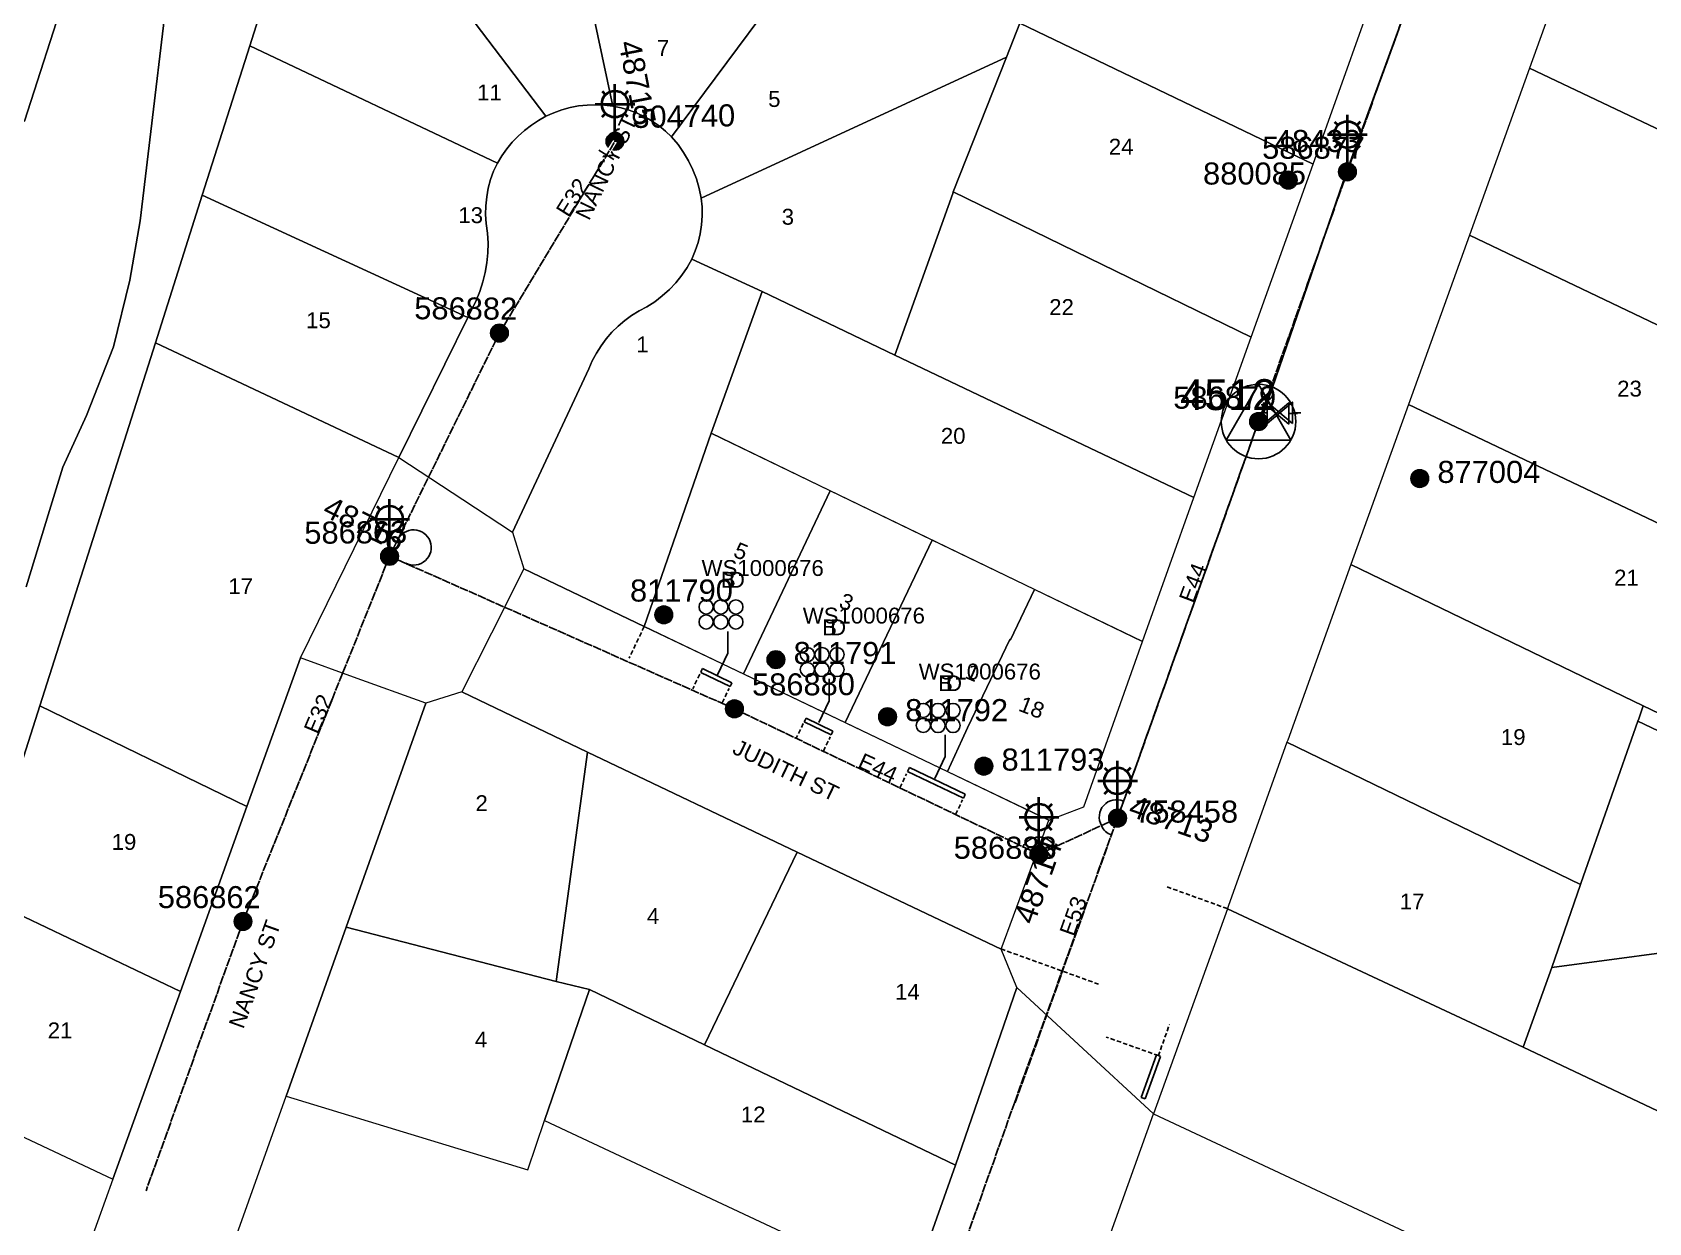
# Model space of a CAD drawing. Header units: metres. Extents: x 309867 to 310865, y 6256930 to 6257690.
# Drawn here: x 310149.5 to 310332.5, y 6257074 to 6257208.8 of the extents above; entities that cross this region are included whole.
import ezdxf
from ezdxf.enums import TextEntityAlignment as Align

# ---------------------------------------------------------------- set-up
doc = ezdxf.new("R2010")
doc.units = ezdxf.units.M
doc.linetypes.add('Cable Exist OH', pattern=[1, 1, 0])
doc.linetypes.add('DASHED', pattern=[0.75, 0.5, -0.25])
doc.layers.get('0').update_dxf_attribs({"color": 6})
for name, color, linetype, lineweight in [('Cadastre Buildings_SP_EXT', 9, 'Continuous', 5), ('Cadastre Land Parcels_SP_EXT', 9, 'Continuous', 5), ('Cadastre Roads_SP_EXT', 9, 'Continuous', 5)]:
    doc.layers.add(name, color=color, linetype=linetype, lineweight=lineweight)
for name, color, linetype in [('Duct_SP_EXT', 7, 'Continuous'), ('Equip_LV_EXT', 7, 'Continuous'), ('Equip_SP_SL_EXT', 7, 'Continuous'), ('Mains_HV_EXT', 7, 'Continuous'), ('Mains_LV_EXT', 7, 'Continuous'), ('Mains_SL_EXT', 7, 'Continuous'), ('OH_Details_SP_MISC', 7, 'Continuous'), ('Sub_SP_TR_HV_LV_EXT', 7, 'Continuous'), ('SupportsOH_SP_TR_HV_LV_SL_EXT', 7, 'Continuous')]:
    doc.layers.add(name, color=color, linetype=linetype)
doc.layers.add('UNKNOWN_FEATURES', color=1, linetype='DASHED', plot=False)
doc.styles.add('iecARIAL', font='arial.ttf', dxfattribs={"height": 2})
doc.styles.add('POLE_LABEL', font='arial.ttf')
doc.styles.get("Standard").update_dxf_attribs({"font": 'arial.ttf'})

# ---------------------------------------------------------------- blocks, each defined once
blk = doc.blocks.new('SUB_POLE_EXT')
blk.add_wipeout([(0, 4.22), (0.42, 4.2), (0.83, 4.14), (1.21, 4.05), (1.62, 3.9), (1.99, 3.72), (2.35, 3.51), (2.68, 3.26), (2.99, 2.99), (3.28, 2.66), (3.52, 2.34), (3.76, 1.92), (3.9, 1.62), (4.04, 1.23), (4.18, 0.63), (4.22, 0), (4.18, -0.61), (4.06, -1.15), (3.9, -1.62), (3.58, -2.24), (3.22, -2.73), (2.97, -3.01), (2.68, -3.26), (2.36, -3.5), (2, -3.72), (1.64, -3.89), (1.25, -4.03), (0.82, -4.14), (0.42, -4.2), (0, -4.22), (-0.41, -4.2), (-0.8, -4.15), (-1.21, -4.05), (-1.62, -3.9), (-1.99, -3.73), (-2.35, -3.51), (-2.68, -3.26), (-2.96, -3.02), (-3.23, -2.72), (-3.51, -2.35), (-3.71, -2.01), (-3.91, -1.6), (-4.05, -1.21), (-4.16, -0.76), (-4.22, -0.14), (-4.21, 0.39), (-4.14, 0.83), (-4.03, 1.27), (-3.9, 1.63), (-3.71, 2.02), (-3.5, 2.37), (-3.28, 2.67), (-2.99, 2.99), (-2.68, 3.27), (-2.33, 3.52), (-1.98, 3.73), (-1.63, 3.9), (-1.2, 4.05), (-0.78, 4.15), (-0.4, 4.21)])
blk.add_line((2.16, 0.48), (2.16, 0.48, 0))
blk.add_lwpolyline([(-4.22, 0, 1), (4.22, 0, 1)], format="xyb", close=True)
blk.add_lwpolyline([(2.14, 0.52), (0, 4.22), (-3.66, -2.11), (3.66, -2.11)], close=True)
for tag, height, flags, p in [('ASSET_NUM', 3.5, 8, (2, 2)), ('STREET_CODE', 0.2, 9, (1.5, 0)), ('CONSTRUCTED_VOLTAGE', 0.2, 9, (1.5, -0.2)), ('OPERATING_VOLTAGE', 0.2, 9, (1.5, -0.6)), ('OPERATED_BY', 0.2, 9, (1.5, -0.8)), ('ORIENTATION', 0.2, 9, (1.5, -1.2)), ('OWNED_BY', 0.2, 9, (1.5, -1.4)), ('SECONDARY_VOLTAGE', 0.2, 9, (1.5, -1.6)), ('STATE', 0.2, 9, (1.5, -1.8)), ('NO_PHASES', 0.2, 9, (1.5, -0.4)), ('MAINTAINED_BY', 0.2, 9, (1.5, -1)), ('SUBSTATION_TYPE', 0.2, 9, (1.5, -2)), ('STREETNAME', 0.2, 9, (1.5, -2.8)), ('SUBURB', 0.2, 9, (1.5, -3)), ('Z', 0.2, 1, (1.5, -3.4)), ('USAGE', 0.2, 9, (1.5, -2.2)), ('LEGEND', 0.2, 9, (1.5, -2.4)), ('LOCATION', 0.2, 9, (1.5, -2.6)), ('NOTES', 0.2, 9, (1.5, -3.2))]:
    blk.add_attdef(tag, text='', height=height, dxfattribs=dict(flags=flags)).set_placement(p, align=Align.MIDDLE_LEFT)
blk = doc.blocks.new('DUCT_EXT')
blk.add_circle((0, 0.8), 0.8)
at = {"flags": 1}
blk.add_attdef('Z', (0, 0), '', height=0.2, dxfattribs=at)
at = {"flags": 9}
for tag, p in [('DUCT_CODE', (0, 0)), ('XSECT_TYPE', (0, -0.2)), ('STATE', (0, -0.6)), ('FB_REFERENCE', (0, -0.4)), ('NOTES', (0, -0.8))]:
    blk.add_attdef(tag, text='', height=0.2, dxfattribs=at).set_placement(p, align=Align.MIDDLE_LEFT)
blk = doc.blocks.new('LV_OH_LINKS_DISTFUSE_EXT')
for p, q in [((0, 0), (0.96, 0)), ((3.84, 0), (4.8, 0))]:
    blk.add_line(p, q)
blk.add_lwpolyline([(3.84, -1.2), (3.84, 1.2), (0.96, -1.2), (0.96, 1.2)], close=True)
at = {"flags": 9}
for tag, p in [('ACTUAL_STATUS', (0, 0)), ('CONSTRUCTED_VOLTAGE', (0, -0.2)), ('OPERATING_VOLTAGE', (0, -0.6)), ('ORIENTATION', (0, -0.8)), ('OWNED_BY', (0, -1)), ('STATE', (0, -1.2)), ('SWITCH_TYPE', (0, -1.4)), ('NO_PHASES', (0, -0.4)), ('USAGE', (0, -1.6)), ('NOTES', (0, -1.8))]:
    blk.add_attdef(tag, text='', height=0.2, dxfattribs=at).set_placement(p, align=Align.MIDDLE_LEFT)
at = {"flags": 1}
blk.add_attdef('Z', (0, 0), '', height=0.2, dxfattribs=at)
blk = doc.blocks.new('SL_LANTERN_EXT')
at = {"lineweight": 40}
for p, q in [((-1.46, 5.68), (-1.06, 5.28)), ((0, 1.97), (0, 6.47)), ((1.46, 5.68), (1.06, 5.28)), ((-2.25, 4.22), (2.25, 4.22)), ((-1.46, 2.76), (-1.06, 3.16)), ((0, 0), (0, 2.72)), ((1.46, 2.76), (1.06, 3.16))]:
    blk.add_line(p, q, dxfattribs=at)
blk.add_circle((0, 4.22), 1.5, dxfattribs=at)
at = {"style": 'iecARIAL', "flags": 8}
blk.add_attdef('ASSET_NUM', (1.5, 1.5), '', height=2.5, dxfattribs=at)
for tag, p, height, flags in [('OPERATING_VOLTAGE', (0.98, -1.65), 0.2, 9), ('ORIENTATION', (0.98, -1.85), 0.2, 9), ('CONSTRUCTED_VOLTAGE', (0.98, -0.65), 0.2, 9), ('CONTROL_TYPE', (0.98, -0.85), 0.2, 9), ('LANTERN_PURPOSE', (0.98, -1.05), 0.2, 9), ('LANTERN_TYPE', (0.98, -1.25), 0.2, 9), ('NO_PHASES', (0.98, -1.45), 0.2, 9), ('LNUMBER', (2.18, -3.25), 2.5, 8), ('OWNED_BY', (0.98, -2.05), 0.2, 9), ('STATE', (0.98, -2.25), 0.2, 9), ('USAGE', (0.98, -2.45), 0.2, 9), ('CEXIST', (0.98, -2.65), 0.2, 9), ('CNEW', (0.98, -2.85), 0.2, 9), ('CNUMBER', (0.98, -3.05), 0.2, 9), ('CREMOVE', (0.98, -3.25), 0.2, 9), ('CREPLACE', (0.98, -3.45), 0.2, 9), ('LKINGHEIGHT', (0.98, -3.65), 0.2, 9), ('LBRACKET', (0.98, -3.85), 0.2, 9), ('LBRACKETVOCAB', (0.98, -4.05), 0.2, 9), ('LCATEGORY', (0.98, -4.25), 0.2, 9), ('LCHARGE1', (0.98, -4.45), 0.2, 9), ('LCHARGE1PERCENT', (0.98, -4.65), 0.2, 9), ('LCHARGE2', (0.98, -4.85), 0.2, 9), ('LCHARGE2PERCENT', (0.98, -5.05), 0.2, 9), ('LCHARGE3', (0.98, -5.25), 0.2, 9), ('LCHARGE3PERCENT', (0.98, -5.45), 0.2, 9), ('LEXIST', (0.98, -5.65), 0.2, 9), ('LLAMP', (0.98, -5.85), 0.2, 9), ('LLAMPVOCAB', (0.98, -6.05), 0.2, 9), ('LMAST', (0.98, -6.25), 0.2, 9), ('LMASTVOCAB', (0.98, -6.45), 0.2, 9), ('LNEW', (0.98, -6.65), 0.2, 9), ('LANTNUMBER', (0.98, -6.85), 0.2, 9), ('LOUTREACH', (0.98, -7.25), 0.2, 9), ('LOUTREACHVOCAB', (0.98, -7.45), 0.2, 9), ('STREETNAME', (0.98, -9.25), 0.2, 9), ('LRATECODE', (0.98, -7.65), 0.2, 9), ('LREMOVE', (0.98, -7.85), 0.2, 9), ('LREPLACE', (0.98, -8.05), 0.2, 9), ('LTYPE', (0.98, -8.25), 0.2, 9), ('LTYPEVOCAB', (0.98, -8.45), 0.2, 9), ('LEGEND', (0.98, -8.65), 0.2, 9), ('LOCATION', (0.98, -8.85), 0.2, 9), ('NOTES', (0.98, -9.05), 0.2, 9), ('SUBURB', (0.98, -9.45), 0.2, 1)]:
    blk.add_attdef(tag, p, '', height=height, dxfattribs=dict(flags=flags))
blk = doc.blocks.new('POLE_EXT')
blk.add_hatch(color=256).paths.add_polyline_path([(-1, 0, 1), (1, 0, 1)])
blk.add_lwpolyline([(-1, 0, 1), (1, 0, 1)], format="xyb", close=True)
for tag, height, flags, p in [('pNumber', 2.5, 8, (-17.84, 2.07)), ('OWNED_BY', 0.2, 9, (1.35, -0.4)), ('SPECIAL_USE', 0.2, 9, (1.35, -0.8)), ('STATE', 0.2, 9, (1.35, -1)), ('cLV', 0.2, 9, (1.35, -1.4)), ('hDepth', 0.2, 9, (1.35, -1.6)), ('hDia', 0.2, 9, (1.35, -1.8)), ('PARENT', 0.2, 9, (1.35, -0.6)), ('USAGE', 0.2, 9, (1.35, -1.2)), ('cHV', 0.2, 9, (1.35, -2)), ('cLinedev', 0.2, 9, (1.35, -3.4)), ('LBRACKET', 0.2, 9, (1.35, -2.2)), ('LExisting', 0.2, 9, (1.35, -2.4)), ('LANTNUMBER', 0.2, 9, (1.35, -2.6)), ('LOther', 0.2, 9, (1.35, -2.8)), ('LRemove', 0.2, 9, (1.35, -3)), ('LEGEND', 0.2, 9, (1.35, -3.2)), ('LOCATION', 0.2, 9, (1.35, -3.6)), ('pExisting', 0.2, 9, (1.35, -3.8)), ('pFooting', 0.2, 9, (1.35, -4.4)), ('pNew', 0.2, 9, (1.35, -4.6)), ('pRelocate', 0.2, 9, (1.35, -5)), ('pRemove', 0.2, 9, (1.35, -5.2)), ('pReplace', 0.2, 9, (1.35, -5.4)), ('PFNUMBER', 0.2, 9, (1.35, -4)), ('NEWPFNUMBER', 0.2, 9, (1.35, -4.2)), ('pStay', 0.2, 9, (1.35, -5.6)), ('pType', 0.2, 9, (1.35, -5.8)), ('cspan', 0.2, 9, (1.35, -6)), ('STREETNAME', 0.2, 9, (1.35, -6.2)), ('SUBURB', 0.2, 9, (1.35, -6.4)), ('OPERATED_BY', 0.2, 9, (1.36, -7.01)), ('NOTES', 0.2, 9, (1.35, -6.6)), ('MAINTAINED_BY', 0.2, 9, (1.36, -6.81))]:
    blk.add_attdef(tag, text='', height=height, dxfattribs=dict(flags=flags)).set_placement(p, align=Align.MIDDLE_LEFT)
at = {"style": 'POLE_LABEL'}
for tag, height, flags, p in [('ASSET_NUM', 2.5, 8, (2, 2)), ('STRUCTURE_PLANT_NUMBER', 0.2, 9, (1.35, 0.03)), ('STREET_CODE', 0.2, 9, (1.35, -0.2))]:
    blk.add_attdef(tag, text='', height=height, dxfattribs=dict(at, flags=flags)).set_placement(p, align=Align.MIDDLE_LEFT)
at = {"flags": 1}
blk.add_attdef('Z', (1.35, -7.33), '', height=0.2, dxfattribs=at)
blk = doc.blocks.new('End Shackle_EXT')
at = {"flags": 9}
for tag, p in [('USAGE', (0, -1.4)), ('NOTES', (0, -1.6))]:
    blk.add_attdef(tag, text='', height=0.2, dxfattribs=at).set_placement(p, align=Align.MIDDLE_LEFT)
blk.add_wipeout([(0, 0.25), (1.81, 0.25), (1.82, -0.25), (0, -0.25)])
blk.add_line((1.81, -1), (1.81, 1))
at = {"flags": 1}
blk.add_attdef('Z', (0, 0), '', height=0.2, dxfattribs=at)
at = {"flags": 9}
for tag, p in [('CONNECTOR_TYPE', (0, 0)), ('CONSTRUCTED_VOLTAGE', (0, -0.2)), ('OPERATING_VOLTAGE', (0, -0.6)), ('ORIENTATION', (0, -0.8)), ('OWNED_BY', (0, -1)), ('STATE', (0, -1.2)), ('NO_PHASES', (0, -0.4))]:
    blk.add_attdef(tag, text='', height=0.2, dxfattribs=at).set_placement(p, align=Align.MIDDLE_LEFT)

msp = doc.modelspace()

# ---------------------------------------------------------------- linework, layer by layer
at = {"layer": 'Cadastre Buildings_SP_EXT', "linetype": 'Continuous'}
for points in [[(310370.45, 6257133.55), (310343.81, 6257146.49), (310337.49, 6257129.81), (310331.9, 6257132.52), (310331.4, 6257131.04), (310331.31, 6257130.77), (310359.78, 6257117.22), (310360.21, 6257118.19), (310360.71, 6257119.12), (310361.27, 6257120.01), (310361.89, 6257120.86), (310362.57, 6257121.66), (310363.31, 6257122.42), (310364.1, 6257123.12), (310364.93, 6257123.77), (310365.81, 6257124.35), (310366.35, 6257124.67), (310366.84, 6257125.06), (310367.28, 6257125.51), (310367.65, 6257126.01), (310367.95, 6257126.56), (310368.18, 6257127.15), (310370.45, 6257133.55)], [(310331.3, 6257058.03), (310335.35, 6257071.03), (310336.18, 6257073.69), (310339.34, 6257083.86), (310318.33, 6257093.84), (310284.81, 6257109.53), (310276.45, 6257086.29), (310318.54, 6257066.57), (310313.27, 6257052.4), (310327.44, 6257045.69), (310331.3, 6257058.03)]]:
    msp.add_lwpolyline(points, close=True, dxfattribs=at)
at = {"layer": 'Cadastre Land Parcels_SP_EXT', "linetype": 'Continuous'}
for points in [[(310143.45, 6257111.02), (310150.32, 6257132.5), (310163.42, 6257173.63), (310168.7, 6257190.37), (310174.08, 6257207.29), (310182.17, 6257232.83), (310186.35, 6257245.99), (310183.57, 6257247.32), (310183.57, 6257247.32), (310166.92, 6257255.1), (310163.53, 6257245.51), (310165.56, 6257234.33), (310165.86, 6257229.13), (310165.85, 6257224.43), (310165.71, 6257221.32), (310161.66, 6257187.44), (310160.49, 6257180.71), (310158.64, 6257173.17), (310155.59, 6257165.41), (310152.9, 6257159.56), (310151.4, 6257154.63), (310148.77, 6257145.97)], [(310148.77, 6257145.97), (310151.4, 6257154.63), (310152.9, 6257159.56), (310155.59, 6257165.41), (310158.64, 6257173.17), (310160.49, 6257180.71), (310161.66, 6257187.44), (310165.71, 6257221.32), (310165.85, 6257224.43), (310165.86, 6257229.13), (310165.56, 6257234.33), (310163.53, 6257245.51), (310162.5, 6257242.5), (310157.92, 6257228), (310153.29, 6257213.44), (310148.59, 6257198.74)]]:
    msp.add_lwpolyline(points, dxfattribs=at)
for points in [[(310207.68, 6257235.71), (310186.35, 6257245.99), (310182.17, 6257232.83), (310207.63, 6257199.29), (310208.52, 6257199.69), (310209.44, 6257200.02), (310210.38, 6257200.28), (310211.33, 6257200.47), (310212.3, 6257200.57), (310213.27, 6257200.6), (310214.25, 6257200.56), (310215.22, 6257200.44), (310207.68, 6257235.71)], [(310239.32, 6257220.48), (310227.1, 6257226.36), (310207.68, 6257235.71), (310215.22, 6257200.44), (310216.15, 6257200.24), (310217.06, 6257199.97), (310217.95, 6257199.63), (310218.82, 6257199.22), (310219.65, 6257198.75), (310220.44, 6257198.21), (310221.18, 6257197.62), (310221.87, 6257196.96), (310239.32, 6257220.48)], [(310207.63, 6257199.29), (310182.17, 6257232.83), (310174.08, 6257207.29), (310202.15, 6257193.98), (310202.64, 6257194.81), (310203.2, 6257195.6), (310203.82, 6257196.35), (310204.49, 6257197.04), (310205.21, 6257197.69), (310205.98, 6257198.28), (310206.79, 6257198.82), (310207.63, 6257199.29)], [(310153.29, 6257213.44), (310118.25, 6257224.8), (310113.51, 6257210.16), (310148.59, 6257198.74), (310153.29, 6257213.44)], [(310300.36, 6257210.19), (310267.16, 6257226.3), (310261.32, 6257209.86), (310294.51, 6257193.88), (310300.36, 6257210.19)], [(310353.72, 6257193.4), (310358.92, 6257207.93), (310325.84, 6257223.62), (310319.04, 6257204.73), (310352.1, 6257189.03), (310353.72, 6257193.4)], [(310242.62, 6257218.89), (310239.32, 6257220.48), (310221.87, 6257196.96), (310222.59, 6257196.1), (310223.22, 6257195.19), (310223.78, 6257194.23), (310224.27, 6257193.22), (310224.67, 6257192.19), (310224.99, 6257191.12), (310225.22, 6257190.02), (310259.8, 6257205.99), (310261.32, 6257209.86), (310242.62, 6257218.89)], [(310294.51, 6257193.88), (310261.32, 6257209.86), (310259.8, 6257205.99), (310253.77, 6257190.74), (310287.52, 6257174.26), (310294.51, 6257193.88)], [(310202.15, 6257193.98), (310174.08, 6257207.29), (310168.7, 6257190.37), (310198.77, 6257176.5), (310199.74, 6257178.43), (310200.16, 6257179.46), (310200.5, 6257180.53), (310200.76, 6257181.61), (310200.94, 6257182.71), (310201.05, 6257183.82), (310201.07, 6257184.93), (310201.01, 6257186.05), (310200.87, 6257187.16), (310200.8, 6257188.16), (310200.82, 6257189.16), (310200.92, 6257190.17), (310201.1, 6257191.15), (310201.37, 6257192.12), (310201.71, 6257193.07), (310202.15, 6257193.98)], [(310253.77, 6257190.74), (310259.8, 6257205.99), (310225.22, 6257190.02), (310225.31, 6257189.02), (310225.32, 6257188), (310225.25, 6257186.99), (310225.09, 6257185.99), (310224.86, 6257185.01), (310224.54, 6257184.04), (310224.15, 6257183.12), (310232.11, 6257179.43), (310247.16, 6257172.25), (310253.7, 6257190.56), (310253.77, 6257190.74)], [(310345.36, 6257169.99), (310348.64, 6257179.17), (310352.1, 6257189.03), (310319.04, 6257204.73), (310312.24, 6257185.81), (310345.36, 6257169.99)], [(310198.77, 6257176.5), (310168.7, 6257190.37), (310163.42, 6257173.63), (310190.98, 6257160.65), (310198.77, 6257176.5)], [(310343.37, 6257164.4), (310345.36, 6257169.99), (310312.24, 6257185.81), (310305.34, 6257166.64), (310338.51, 6257150.86), (310343.37, 6257164.4)], [(310232.11, 6257179.43), (310224.15, 6257183.12), (310223.62, 6257182.17), (310223.02, 6257181.28), (310222.35, 6257180.44), (310221.61, 6257179.66), (310220.81, 6257178.94), (310219.96, 6257178.29), (310219.06, 6257177.71), (310218.18, 6257177.25), (310217.34, 6257176.73), (310216.55, 6257176.15), (310215.8, 6257175.51), (310215.1, 6257174.82), (310214.46, 6257174.07), (310213.87, 6257173.28), (310213.35, 6257172.45), (310212.88, 6257171.58), (310212.49, 6257170.68), (310203.85, 6257152.2), (310205.13, 6257148.03), (310218.76, 6257141.49), (310226.33, 6257163.38), (310232.11, 6257179.43)], [(310190.98, 6257160.65), (310163.42, 6257173.63), (310150.32, 6257132.5), (310173.75, 6257121.1), (310179.82, 6257137.93), (310190.98, 6257160.65)], [(310343.81, 6257146.49), (310344.41, 6257148.06), (310338.51, 6257150.86), (310305.34, 6257166.64), (310298.8, 6257148.51), (310331.9, 6257132.52), (310337.49, 6257129.81), (310343.81, 6257146.49)], [(310239.84, 6257156.86), (310226.33, 6257163.38), (310218.76, 6257141.49), (310229.99, 6257136.12), (310239.84, 6257156.86)], [(310251.36, 6257151.29), (310239.84, 6257156.86), (310229.99, 6257136.12), (310241.51, 6257130.61), (310251.36, 6257151.29)], [(310262.95, 6257145.7), (310251.36, 6257151.29), (310241.51, 6257130.61), (310253.1, 6257125.07), (310254.76, 6257128.71), (310255.37, 6257130), (310255.39, 6257130), (310260.16, 6257140.04), (310260.26, 6257139.99), (310262.95, 6257145.7)], [(310331.9, 6257132.52), (310298.8, 6257148.51), (310291.64, 6257128.61), (310291.56, 6257128.38), (310324.8, 6257112.26), (310324.88, 6257112.5), (310331.31, 6257130.77), (310331.4, 6257131.04), (310331.9, 6257132.52)], [(310262.95, 6257145.7), (310260.26, 6257139.99), (310260.16, 6257140.04), (310255.39, 6257130), (310255.37, 6257130), (310254.76, 6257128.71), (310253.1, 6257125.07), (310264.6, 6257119.57), (310268.57, 6257121.05), (310275.2, 6257139.79), (310262.95, 6257145.7)], [(310212.35, 6257127.27), (310198.1, 6257134.09), (310194.02, 6257132.81), (310185, 6257107.43), (310208.8, 6257101.29), (310212.35, 6257127.27)], [(310173.75, 6257121.1), (310150.32, 6257132.5), (310143.45, 6257111.02), (310166.23, 6257100.14), (310173.75, 6257121.1)], [(310359.78, 6257117.22), (310331.31, 6257130.77), (310324.88, 6257112.5), (310324.8, 6257112.26), (310321.56, 6257102.87), (310359.98, 6257108.02), (310359.61, 6257109.01), (310359.33, 6257110.01), (310359.13, 6257111.04), (310359.02, 6257112.08), (310359, 6257113.12), (310359.07, 6257114.16), (310359.22, 6257115.2), (310359.46, 6257116.21), (310359.78, 6257117.22)], [(310324.8, 6257112.26), (310291.56, 6257128.38), (310284.9, 6257109.77), (310284.81, 6257109.53), (310318.33, 6257093.84), (310321.56, 6257102.87), (310324.8, 6257112.26)], [(310236.07, 6257115.93), (310212.35, 6257127.27), (310208.8, 6257101.29), (310212.55, 6257100.36), (310225.6, 6257094.12), (310236.07, 6257115.93)], [(310259.18, 6257104.96), (310236.07, 6257115.93), (310225.6, 6257094.12), (310254.02, 6257080.46), (310260.97, 6257100.6), (310259.18, 6257104.96)], [(310166.23, 6257100.14), (310143.45, 6257111.02), (310136.53, 6257089.29), (310158.57, 6257078.9), (310166.23, 6257100.14)], [(310366.51, 6257101.48), (310365.65, 6257101.89), (310364.83, 6257102.36), (310364.05, 6257102.89), (310363.3, 6257103.48), (310362.61, 6257104.13), (310361.97, 6257104.82), (310361.38, 6257105.56), (310360.85, 6257106.35), (310360.38, 6257107.17), (310359.98, 6257108.02), (310321.56, 6257102.87), (310318.33, 6257093.84), (310339.34, 6257083.86), (310343.49, 6257081.95), (310366.51, 6257101.48)], [(310207.45, 6257085.55), (310212.55, 6257100.36), (310208.8, 6257101.29), (310185, 6257107.43), (310178.2, 6257088.3), (310205.57, 6257079.93), (310207.45, 6257085.55)], [(310225.6, 6257094.12), (310212.55, 6257100.36), (310207.45, 6257085.55), (310248.91, 6257066.08), (310254.02, 6257080.46), (310225.6, 6257094.12)]]:
    msp.add_lwpolyline(points, close=True, dxfattribs=at)
at = {"layer": 'Cadastre Roads_SP_EXT', "linetype": 'Continuous'}
for points in [[(310215.22, 6257200.44), (310214.25, 6257200.56), (310213.27, 6257200.6), (310212.3, 6257200.57), (310211.33, 6257200.47), (310210.38, 6257200.28), (310209.44, 6257200.02), (310208.52, 6257199.69), (310207.63, 6257199.29), (310206.79, 6257198.82), (310205.98, 6257198.28), (310205.21, 6257197.69), (310204.49, 6257197.04), (310203.82, 6257196.35), (310203.2, 6257195.6), (310202.64, 6257194.81), (310202.15, 6257193.98), (310201.71, 6257193.07), (310201.37, 6257192.12), (310201.1, 6257191.15), (310200.92, 6257190.17), (310200.82, 6257189.16), (310200.8, 6257188.16), (310200.87, 6257187.16), (310201.01, 6257186.05), (310201.07, 6257184.93), (310201.05, 6257183.82), (310200.94, 6257182.71), (310200.76, 6257181.61), (310200.5, 6257180.53), (310200.16, 6257179.46), (310199.74, 6257178.43), (310198.77, 6257176.5), (310190.98, 6257160.65), (310198.21, 6257155.9), (310203.85, 6257152.2), (310212.49, 6257170.68), (310212.88, 6257171.58), (310213.35, 6257172.45), (310213.87, 6257173.28), (310214.46, 6257174.07), (310215.1, 6257174.82), (310215.8, 6257175.51), (310216.55, 6257176.15), (310217.34, 6257176.73), (310218.18, 6257177.25), (310219.06, 6257177.71), (310219.96, 6257178.29), (310220.81, 6257178.94), (310221.61, 6257179.66), (310222.35, 6257180.44), (310223.02, 6257181.28), (310223.62, 6257182.17), (310224.15, 6257183.12), (310224.54, 6257184.04), (310224.86, 6257185.01), (310225.09, 6257185.99), (310225.25, 6257186.99), (310225.32, 6257188), (310225.31, 6257189.02), (310225.22, 6257190.02), (310224.99, 6257191.12), (310224.67, 6257192.19), (310224.27, 6257193.22), (310223.78, 6257194.23), (310223.22, 6257195.19), (310222.59, 6257196.1), (310221.87, 6257196.96), (310221.18, 6257197.62), (310220.44, 6257198.21), (310219.65, 6257198.75), (310218.82, 6257199.22), (310217.95, 6257199.63), (310217.06, 6257199.97), (310216.15, 6257200.24), (310215.22, 6257200.44)], [(310218.76, 6257141.49), (310205.13, 6257148.03), (310201.45, 6257140.74), (310198.1, 6257134.09), (310212.35, 6257127.27), (310236.07, 6257115.93), (310259.18, 6257104.96), (310261.97, 6257112.48), (310264.6, 6257119.57), (310218.76, 6257141.49)], [(310194.02, 6257132.81), (310185.84, 6257135.76), (310179.82, 6257137.93), (310173.75, 6257121.1), (310166.23, 6257100.14), (310158.57, 6257078.9), (310150.78, 6257057.14), (310164.71, 6257050.51), (310171.43, 6257069.26), (310171.87, 6257070.5), (310178.2, 6257088.3), (310185, 6257107.43), (310194.02, 6257132.81)], [(310276.45, 6257086.29), (310267.94, 6257094.15), (310260.97, 6257100.6), (310254.02, 6257080.46), (310248.91, 6257066.08), (310242.3, 6257047.62), (310237.17, 6257033.32), (310232.04, 6257018.91), (310226.93, 6257004.62), (310217.69, 6256978.81), (310213.08, 6256965.93), (310201.94, 6256934.74), (310209.56, 6256932.59), (310220.04, 6256929.63), (310227.53, 6256950.43), (310233.69, 6256967.51), (310239.16, 6256982.72), (310243.91, 6256995.94), (310245.14, 6256999.28), (310250.27, 6257013.56), (310257.76, 6257034.42), (310271.44, 6257072.29), (310276.45, 6257086.29)]]:
    msp.add_lwpolyline(points, close=True, dxfattribs=at)
at = {"layer": 'Duct_SP_EXT'}
for p, q in [((310225.16, 6257136.29), (310225.26, 6257136.5)), ((310228.49, 6257134.69), (310225.16, 6257136.29)), ((310225.36, 6257136.72), (310225.26, 6257136.5)), ((310228.7, 6257135.12), (310225.36, 6257136.72)), ((310228.7, 6257135.12), (310228.6, 6257134.91)), ((310228.49, 6257134.69), (310228.6, 6257134.91)), ((310236.88, 6257130.68), (310236.99, 6257130.89)), ((310239.93, 6257129.22), (310236.88, 6257130.68)), ((310237.09, 6257131.11), (310236.99, 6257130.89)), ((310240.14, 6257129.65), (310237.09, 6257131.11)), ((310240.14, 6257129.65), (310240.03, 6257129.44)), ((310239.93, 6257129.22), (310240.03, 6257129.44)), ((310248.58, 6257125.08), (310248.68, 6257125.3)), ((310254.92, 6257122.05), (310248.58, 6257125.08)), ((310248.79, 6257125.52), (310248.68, 6257125.3)), ((310255.13, 6257122.49), (310248.79, 6257125.52)), ((310254.92, 6257122.05), (310255.02, 6257122.27)), ((310255.13, 6257122.49), (310255.02, 6257122.27)), ((310276.78, 6257092.96), (310275.05, 6257088.13)), ((310276.78, 6257092.96), (310277, 6257092.88)), ((310277.23, 6257092.8), (310275.5, 6257087.97)), ((310277.23, 6257092.8), (310277, 6257092.88)), ((310275.05, 6257088.13), (310275.28, 6257088.05)), ((310275.5, 6257087.97), (310275.28, 6257088.05))]:
    msp.add_line(p, q, dxfattribs=at)
for points in [[(310228.25, 6257140.94), (310228.25, 6257138.47), (310227.06, 6257136.01)], [(310239.72, 6257135.55), (310239.72, 6257133.09), (310238.52, 6257130.62)], [(310252.85, 6257129.21), (310252.85, 6257126.75), (310251.66, 6257124.29)]]:
    msp.add_lwpolyline(points, dxfattribs=at)
at = {"layer": 'Mains_LV_EXT', "linetype": 'Cable Exist OH'}
for points in [[(310314.27, 6257237.09), (310298.4, 6257193)], [(310189.92, 6257149.45), (310202.36, 6257174.74)], [(310189.92, 6257149.45), (310173.32, 6257108.08)], [(310228.98, 6257132.17), (310189.92, 6257149.45)], [(310263.47, 6257115.68), (310228.98, 6257132.17)], [(310260.72, 6257087.61), (310272.37, 6257119.79)], [(310272.37, 6257119.79), (310263.47, 6257115.68)], [(310173.32, 6257108.08), (310162.34, 6257077.56)]]:
    msp.add_lwpolyline(points, dxfattribs=at)
at = {"layer": 'Mains_LV_EXT', "linetype": 'Continuous'}
for points in [[(310191.76, 6257148.66, 2.510565), (310190.81, 6257151.24)], [(310273.05, 6257121.71, 0.725721), (310270.56, 6257118.94)], [(310270.56, 6257118.94, 0.250912), (310271.7, 6257117.91)], [(310265.28, 6257116.54, 0.607945), (310261.66, 6257116.54)]]:
    msp.add_lwpolyline(points, format="xyb", dxfattribs=at)
at = {"layer": 'Mains_SL_EXT', "linetype": 'Cable Exist OH'}
for points in [[(310314.27, 6257237.09), (310298.4, 6257193)], [(310189.92, 6257149.45), (310173.32, 6257108.08), (310162.34, 6257077.56)], [(310263.47, 6257115.68), (310228.98, 6257132.17), (310189.92, 6257149.45)], [(310246.06, 6257046.28), (310260.72, 6257087.61), (310272.37, 6257119.79)], [(310272.37, 6257119.79), (310263.47, 6257115.68)]]:
    msp.add_lwpolyline(points, dxfattribs=at)
at = {"layer": 'UNKNOWN_FEATURES'}
for points in [[(310218.76, 6257141.49), (310217.04, 6257137.89)], [(310225.05, 6257136.1), (310224.25, 6257134.43)], [(310227.59, 6257132.84), (310228.37, 6257134.47)], [(310236.78, 6257130.5), (310235.98, 6257128.83)], [(310239.05, 6257127.36), (310239.84, 6257129.01)], [(310247.71, 6257123.22), (310248.48, 6257124.82)], [(310254.02, 6257120.2), (310254.82, 6257121.85)], [(310284.8, 6257109.54), (310277.96, 6257112)], [(310259.18, 6257104.97), (310270.27, 6257100.96)], [(310277, 6257092.88), (310271.1, 6257094.99)], [(310276.99, 6257092.84), (310278.24, 6257096.4)]]:
    msp.add_lwpolyline(points, dxfattribs=at)

# ---------------------------------------------------------------- block references
at = {"layer": 'Duct_SP_EXT', "rotation": 90}
for p in [(310226.57, 6257143.71), (310228.24, 6257143.71), (310229.94, 6257143.71), (310226.57, 6257142.01), (310228.24, 6257142.01), (310229.94, 6257142.01), (310238.04, 6257138.32), (310239.7, 6257138.32), (310241.4, 6257138.32), (310238.04, 6257136.62), (310239.7, 6257136.62), (310241.4, 6257136.62), (310251.17, 6257131.99), (310252.84, 6257131.98), (310254.54, 6257131.98), (310251.17, 6257130.29), (310252.84, 6257130.28), (310254.54, 6257130.28)]:
    msp.add_blockref('DUCT_EXT', p, dxfattribs=at)
at = {"layer": 'Equip_SP_SL_EXT'}
ref = msp.add_blockref('SL_LANTERN_EXT', (310215.45, 6257196.46), dxfattribs=at)
ref.add_attrib('ASSET_NUM', '48715', dxfattribs={"layer": '0', "height": 2.5, "rotation": 280.9289, "style": 'iecARIAL'}).set_placement((310216.95, 6257197.96), align=Align.BOTTOM_RIGHT)
ref = msp.add_blockref('SL_LANTERN_EXT', (310298.4, 6257193), dxfattribs=at)
ref.add_attrib('ASSET_NUM', '48433', dxfattribs={"layer": '0', "height": 2.5, "rotation": 0.0522, "style": 'iecARIAL'}).set_placement((310299.9, 6257194.5), align=Align.BOTTOM_RIGHT)
ref = msp.add_blockref('SL_LANTERN_EXT', (310189.92, 6257149.45), dxfattribs=at)
ref.add_attrib('ASSET_NUM', '48716', dxfattribs={"layer": '0', "height": 2.5, "rotation": 333.6442, "style": 'iecARIAL'}).set_placement((310191.42, 6257150.95), align=Align.MIDDLE_RIGHT)
ref = msp.add_blockref('SL_LANTERN_EXT', (310272.37, 6257119.79), dxfattribs=at)
ref.add_attrib('ASSET_NUM', '48713', dxfattribs={"layer": '0', "height": 2.5, "rotation": 340.5026, "style": 'iecARIAL'}).set_placement((310273.87, 6257121.29), align=Align.MIDDLE_LEFT)
ref = msp.add_blockref('SL_LANTERN_EXT', (310263.47, 6257115.68), dxfattribs=at)
ref.add_attrib('ASSET_NUM', '48714', dxfattribs={"layer": '0', "height": 2.5, "rotation": 70.5026, "style": 'iecARIAL'}).set_placement((310264.97, 6257117.18), align=Align.MIDDLE_RIGHT)
at = {"layer": 'Sub_SP_TR_HV_LV_EXT'}
ref = msp.add_blockref('SUB_POLE_EXT', (310288.34, 6257164.71), dxfattribs=at)
ref.add_attrib('ASSET_NUM', '4512', dxfattribs={"layer": '0', "height": 3.5}).set_placement((310290.34, 6257164.96), align=Align.BOTTOM_RIGHT)
at = {"layer": 'SupportsOH_SP_TR_HV_LV_SL_EXT'}
ref = msp.add_blockref('POLE_EXT', (310215.45, 6257196.46), dxfattribs=at)
ref.add_attrib('ASSET_NUM', '304740', dxfattribs={"layer": '0', "height": 2.5, "rotation": 1, "style": 'POLE_LABEL'}).set_placement((310217.45, 6257197.21), align=Align.BOTTOM_LEFT)
ref = msp.add_blockref('POLE_EXT', (310298.4, 6257193), dxfattribs=at)
ref.add_attrib('ASSET_NUM', '586877', dxfattribs={"layer": '0', "height": 2.5, "rotation": 0.1155, "style": 'POLE_LABEL'}).set_placement((310300.4, 6257193.75), align=Align.BOTTOM_RIGHT)
ref = msp.add_blockref('POLE_EXT', (310291.71, 6257192.06), dxfattribs=at)
ref.add_attrib('ASSET_NUM', '880085', dxfattribs={"layer": '0', "height": 2.5, "style": 'POLE_LABEL'}).set_placement((310293.71, 6257192.81), align=Align.MIDDLE_RIGHT)
ref = msp.add_blockref('POLE_EXT', (310202.36, 6257174.74), dxfattribs=at)
ref.add_attrib('ASSET_NUM', '586882', dxfattribs={"layer": '0', "height": 2.5, "rotation": 359.6775, "style": 'POLE_LABEL'}).set_placement((310204.36, 6257175.49), align=Align.BOTTOM_RIGHT)
ref = msp.add_blockref('POLE_EXT', (310306.6, 6257158.26), dxfattribs=at)
ref.add_attrib('ASSET_NUM', '877004', dxfattribs={"layer": '0', "height": 2.5, "style": 'POLE_LABEL'}).set_placement((310308.6, 6257159.01), align=Align.MIDDLE_LEFT)
ref = msp.add_blockref('POLE_EXT', (310189.92, 6257149.45), dxfattribs=at)
ref.add_attrib('ASSET_NUM', '586863', dxfattribs={"layer": '0', "height": 2.5, "rotation": 0.4484, "style": 'POLE_LABEL'}).set_placement((310191.93, 6257150.2), align=Align.BOTTOM_RIGHT)
ref = msp.add_blockref('POLE_EXT', (310220.98, 6257142.82), dxfattribs=at)
ref.add_attrib('ASSET_NUM', '811790', dxfattribs={"layer": '0', "height": 2.5, "style": 'POLE_LABEL'}).set_placement((310222.98, 6257143.57), align=Align.BOTTOM_CENTER)
ref = msp.add_blockref('POLE_EXT', (310233.68, 6257137.74), dxfattribs=at)
ref.add_attrib('ASSET_NUM', '811791', dxfattribs={"layer": '0', "height": 2.5, "style": 'POLE_LABEL'}).set_placement((310235.68, 6257138.49), align=Align.MIDDLE_LEFT)
ref = msp.add_blockref('POLE_EXT', (310228.98, 6257132.17), dxfattribs=at)
ref.add_attrib('ASSET_NUM', '586880', dxfattribs={"layer": '0', "height": 2.5, "rotation": 0.2378, "style": 'POLE_LABEL'}).set_placement((310230.98, 6257132.92), align=Align.BOTTOM_LEFT)
ref = msp.add_blockref('POLE_EXT', (310246.32, 6257131.27), dxfattribs=at)
ref.add_attrib('ASSET_NUM', '811792', dxfattribs={"layer": '0', "height": 2.5, "style": 'POLE_LABEL'}).set_placement((310248.32, 6257132.02), align=Align.MIDDLE_LEFT)
ref = msp.add_blockref('POLE_EXT', (310257.23, 6257125.67), dxfattribs=at)
ref.add_attrib('ASSET_NUM', '811793', dxfattribs={"layer": '0', "height": 2.5, "style": 'POLE_LABEL'}).set_placement((310259.23, 6257126.42), align=Align.MIDDLE_LEFT)
ref = msp.add_blockref('POLE_EXT', (310272.37, 6257119.79), dxfattribs=at)
ref.add_attrib('ASSET_NUM', '758458', dxfattribs={"layer": '0', "height": 2.5, "rotation": 359.9117, "style": 'POLE_LABEL'}).set_placement((310274.37, 6257120.54), align=Align.MIDDLE_LEFT)
ref = msp.add_blockref('POLE_EXT', (310263.47, 6257115.68), dxfattribs=at)
ref.add_attrib('ASSET_NUM', '586883', dxfattribs={"layer": '0', "height": 2.5, "style": 'POLE_LABEL'}).set_placement((310265.47, 6257116.43), align=Align.MIDDLE_RIGHT)
ref = msp.add_blockref('POLE_EXT', (310173.32, 6257108.08), dxfattribs=at)
ref.add_attrib('ASSET_NUM', '586862', dxfattribs={"layer": '0', "height": 2.5, "rotation": 359.9137, "style": 'POLE_LABEL'}).set_placement((310175.32, 6257108.83), align=Align.BOTTOM_RIGHT)

# ---------------------------------------------------------------- texts
at = {"layer": 'Cadastre Land Parcels_SP_EXT'}
for s, p in [('7', (310220.2, 6257206.13)), ('11', (310199.83, 6257201.09)), ('5', (310232.8, 6257200.35)), ('24', (310271.38, 6257194.95)), ('13', (310197.71, 6257187.19)), ('3', (310234.33, 6257187.01)), ('22', (310264.63, 6257176.78)), ('15', (310180.47, 6257175.29)), ('1', (310217.86, 6257172.55)), ('23', (310328.96, 6257167.54)), ('20', (310252.36, 6257162.19)), ('21', (310328.61, 6257146.13)), ('17', (310171.66, 6257145.16)), ('19', (310315.79, 6257128.07)), ('2', (310199.65, 6257120.58)), ('19', (310158.44, 6257116.19)), ('17', (310304.33, 6257109.44)), ('4', (310219.07, 6257107.79)), ('14', (310247.17, 6257099.21)), ('21', (310151.2, 6257094.84)), ('4', (310199.59, 6257093.81)), ('12', (310229.71, 6257085.31))]:
    msp.add_text(s, height=1.8, dxfattribs=at).set_placement(p)
for s, rotation, p in [('5', 337.2276, (310228.73, 6257149.46)), ('3', 337.2232, (310240.68, 6257143.72)), ('1', 337.2281, (310254.98, 6257135.71)), ('18', 338.9949, (310261.03, 6257131.99))]:
    msp.add_text(s, height=1.8, rotation=rotation, dxfattribs=at).set_placement(p)
at = {"layer": 'Cadastre Roads_SP_EXT'}
for s, rotation, p in [('NANCY ST', 64.2809, (310212.51, 6257187.39)), ('JUDITH ST', 334.4714, (310228.62, 6257127.17)), ('NANCY ST', 70.3124, (310173.35, 6257095.82))]:
    msp.add_text(s, height=1.8, rotation=rotation, dxfattribs=at).set_placement(p)
at = {"layer": 'Duct_SP_EXT'}
for s, p in [('WS1000676', (310225.26, 6257147.22)), ('B', (310227.45, 6257145.89)), ('D', (310228.35, 6257145.89)), ('WS1000676', (310236.72, 6257141.83)), ('B', (310238.91, 6257140.5)), ('D', (310239.81, 6257140.5)), ('WS1000676', (310249.85, 6257135.49)), ('B', (310252.04, 6257134.17)), ('D', (310252.94, 6257134.17))]:
    msp.add_text(s, height=1.8, dxfattribs=at).set_placement(p)
at = {"layer": 'Mains_LV_EXT'}
for s, rotation, p in [('E32', 57.8438, (310210.19, 6257187.74)), ('E44', 69.2771, (310280.96, 6257144.04)), ('E32', 67.0486, (310181.8, 6257129.19)), ('E44', 335.4709, (310242.83, 6257125.59)), ('E53', 70.2126, (310267.44, 6257106.29))]:
    msp.add_text(s, height=1.8, rotation=rotation, dxfattribs=at).set_placement(p)

# ---------------------------------------------------------------- next in the draw order: linework, layer by layer
at = {"layer": 'Cadastre Land Parcels_SP_EXT', "linetype": 'Continuous'}
for points in [[(310281.02, 6257156.1), (310287.52, 6257174.26), (310253.77, 6257190.74), (310253.7, 6257190.56), (310247.16, 6257172.25), (310281.02, 6257156.1)], [(310247.16, 6257172.25), (310232.11, 6257179.43), (310226.33, 6257163.38), (310275.2, 6257139.79), (310281.02, 6257156.1), (310247.16, 6257172.25)]]:
    msp.add_lwpolyline(points, close=True, dxfattribs=at)
at = {"layer": 'Mains_HV_EXT', "linetype": 'Cable Exist OH'}
msp.add_lwpolyline([(310260.79, 6257087.59), (310272.37, 6257119.79), (310288.34, 6257164.71)], dxfattribs=at)
at = {"layer": 'Mains_LV_EXT', "linetype": 'Cable Exist OH'}
for points in [[(310298.4, 6257193), (310288.34, 6257164.71)], [(310272.37, 6257119.79), (310288.34, 6257164.71)]]:
    msp.add_lwpolyline(points, dxfattribs=at)
at = {"layer": 'Mains_SL_EXT', "linetype": 'Cable Exist OH'}
msp.add_lwpolyline([(310298.4, 6257193), (310288.34, 6257164.71), (310272.37, 6257119.79)], dxfattribs=at)
at = {"layer": 'OH_Details_SP_MISC', "color": 7, "linetype": 'Continuous', "flags": 128}
msp.add_lwpolyline([(310288.72, 6257165.1), (310298.31, 6257192.97), (310314.43, 6257237.14), (310330.12, 6257281.34), (310345.96, 6257325.32)], dxfattribs=at)

# ---------------------------------------------------------------- next in the draw order: block references
at = {"layer": 'Equip_LV_EXT'}
for p in [(310287.94, 6257165.62), (310288.34, 6257165.71)]:
    msp.add_blockref('LV_OH_LINKS_DISTFUSE_EXT', p, dxfattribs=at)
at = {"layer": 'Mains_LV_EXT', "rotation": 237.771823021559}
msp.add_blockref('End Shackle_EXT', (310215.45, 6257196.46), dxfattribs=at)
at = {"layer": 'SupportsOH_SP_TR_HV_LV_SL_EXT'}
ref = msp.add_blockref('POLE_EXT', (310288.34, 6257164.71), dxfattribs=at)
ref.add_attrib('ASSET_NUM', '586879', dxfattribs={"layer": '0', "height": 2.5, "rotation": 0.2408, "style": 'POLE_LABEL'}).set_placement((310290.34, 6257165.46), align=Align.BOTTOM_RIGHT)

# ---------------------------------------------------------------- next in the draw order: linework, layer by layer
at = {"layer": 'Mains_LV_EXT', "linetype": 'Cable Exist OH'}
msp.add_lwpolyline([(310202.36, 6257174.74), (310215.45, 6257196.46)], dxfattribs=at)
at = {"layer": 'Mains_SL_EXT', "linetype": 'Cable Exist OH'}
msp.add_lwpolyline([(310189.92, 6257149.45), (310202.36, 6257174.74), (310215.45, 6257196.46)], dxfattribs=at)

doc.saveas('drawing.dxf')
